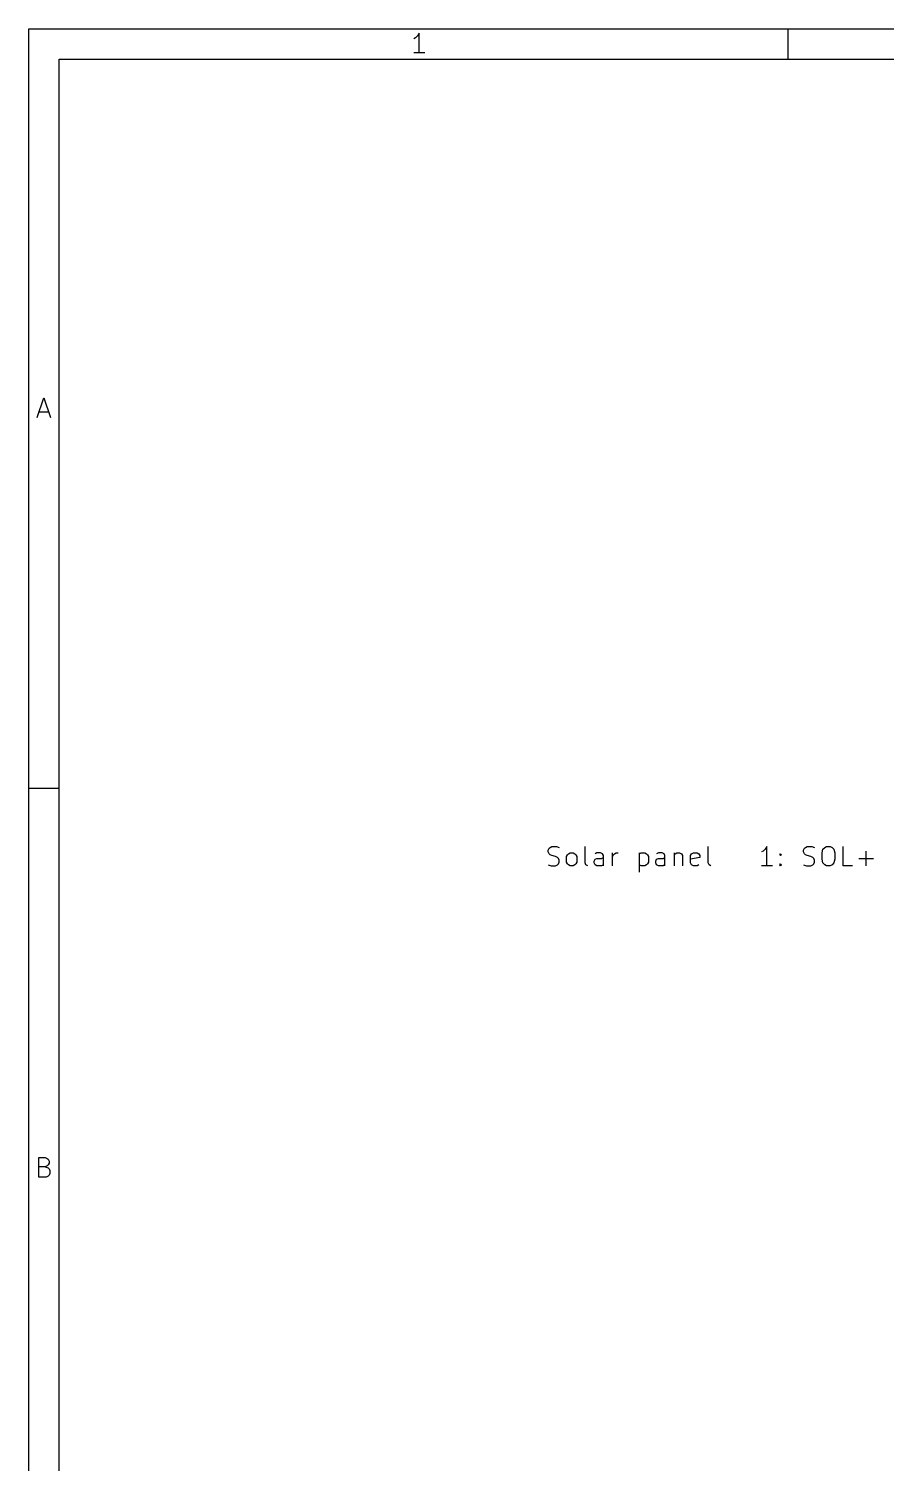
# Model space of a CAD drawing. Extents: x 0.4 to 11.3, y -7.9 to -0.4.
# Drawn here: x 0.394 to 2.617, y -4.111 to -0.394 of the extents above; entities that cross this region are included whole.
import ezdxf

# ---------------------------------------------------------------- set-up
doc = ezdxf.new("R2010")
doc.units = 0
doc.header["$MEASUREMENT"] = 0
doc.layers.add('CYAN2', color=4, linetype='CONTINUOUS')
doc.layers.add('RED2', color=1, linetype='CONTINUOUS')

msp = doc.modelspace()

# ---------------------------------------------------------------- linework, layer by layer
at = {"layer": 'CYAN2', "linetype": 'CONTINUOUS'}
for p, q in [((1.7405, -2.5223), (1.7429, -2.5176)), ((1.7405, -2.5271), (1.7405, -2.5223)), ((1.7429, -2.5319), (1.7405, -2.5271)), ((1.7429, -2.5176), (1.7452, -2.5152)), ((1.7452, -2.5152), (1.75, -2.5128)), ((1.75, -2.5128), (1.7619, -2.5128)), ((1.7619, -2.5128), (1.7691, -2.5152)), ((1.8357, -2.5557), (1.8357, -2.5128)), ((2.1548, -2.5557), (2.1548, -2.5128)), ((2.2976, -2.5247), (2.2929, -2.5271)), ((2.3024, -2.5199), (2.2976, -2.5247)), ((2.3071, -2.5128), (2.3024, -2.5199)), ((2.3071, -2.5628), (2.3071, -2.5128)), ((2.4024, -2.5223), (2.4048, -2.5176)), ((2.4024, -2.5271), (2.4024, -2.5223)), ((2.4048, -2.5319), (2.4024, -2.5271)), ((2.4048, -2.5176), (2.4071, -2.5152)), ((2.4071, -2.5152), (2.4119, -2.5128)), ((2.4119, -2.5128), (2.4238, -2.5128)), ((2.4238, -2.5128), (2.4309, -2.5152)), ((2.45, -2.5295), (2.4524, -2.5199)), ((2.4524, -2.5199), (2.4571, -2.5152)), ((2.4571, -2.5152), (2.4619, -2.5128)), ((2.4619, -2.5128), (2.4714, -2.5128)), ((2.4714, -2.5128), (2.4762, -2.5152)), ((2.4762, -2.5152), (2.4809, -2.5199)), ((2.4809, -2.5199), (2.4833, -2.5295)), ((2.5048, -2.5628), (2.5048, -2.5128)), ((2.5643, -2.5628), (2.5643, -2.5247)), ((1.7405, -2.5604), (1.7476, -2.5628)), ((1.7452, -2.5342), (1.7429, -2.5319)), ((1.75, -2.5366), (1.7452, -2.5342)), ((1.7476, -2.5628), (1.7595, -2.5628)), ((1.7595, -2.539), (1.75, -2.5366)), ((1.7643, -2.5414), (1.7595, -2.539)), ((1.7595, -2.5628), (1.7643, -2.5604)), ((1.7667, -2.5438), (1.7643, -2.5414)), ((1.7643, -2.5604), (1.7667, -2.558)), ((1.7691, -2.5485), (1.7667, -2.5438)), ((1.7667, -2.558), (1.7691, -2.5533)), ((1.7691, -2.5533), (1.7691, -2.5485)), ((1.7881, -2.539), (1.7905, -2.5342)), ((1.7881, -2.5533), (1.7881, -2.539)), ((1.7905, -2.558), (1.7881, -2.5533)), ((1.7905, -2.5342), (1.7929, -2.5319)), ((1.7929, -2.5604), (1.7905, -2.558)), ((1.7929, -2.5319), (1.7976, -2.5295)), ((1.7976, -2.5628), (1.7929, -2.5604)), ((1.7976, -2.5295), (1.8048, -2.5295)), ((1.8048, -2.5628), (1.7976, -2.5628)), ((1.8048, -2.5295), (1.8095, -2.5319)), ((1.8095, -2.5604), (1.8048, -2.5628)), ((1.8095, -2.5319), (1.8119, -2.5342)), ((1.8119, -2.558), (1.8095, -2.5604)), ((1.8119, -2.5342), (1.8143, -2.539)), ((1.8143, -2.5533), (1.8119, -2.558)), ((1.8143, -2.539), (1.8143, -2.5533)), ((1.8381, -2.5604), (1.8357, -2.5557)), ((1.8429, -2.5628), (1.8381, -2.5604)), ((1.8595, -2.5509), (1.8619, -2.5461)), ((1.8595, -2.5557), (1.8595, -2.5509)), ((1.8619, -2.5604), (1.8595, -2.5557)), ((1.8667, -2.5295), (1.8619, -2.5319)), ((1.8619, -2.5461), (1.8667, -2.5438)), ((1.8667, -2.5628), (1.8619, -2.5604)), ((1.8762, -2.5295), (1.8667, -2.5295)), ((1.8667, -2.5438), (1.8786, -2.5438)), ((1.8786, -2.5628), (1.8667, -2.5628)), ((1.881, -2.5319), (1.8762, -2.5295)), ((1.8786, -2.5438), (1.8833, -2.5414)), ((1.8833, -2.5604), (1.8786, -2.5628)), ((1.8833, -2.5366), (1.881, -2.5319)), ((1.8833, -2.5628), (1.8833, -2.5366)), ((1.9071, -2.5628), (1.9071, -2.5295)), ((1.9071, -2.539), (1.9095, -2.5342)), ((1.9095, -2.5342), (1.9119, -2.5319)), ((1.9119, -2.5319), (1.9167, -2.5295)), ((1.9167, -2.5295), (1.9214, -2.5295)), ((1.9762, -2.5295), (1.9762, -2.5795)), ((1.9762, -2.5319), (1.981, -2.5295)), ((1.981, -2.5628), (1.9762, -2.5604)), ((1.981, -2.5295), (1.9905, -2.5295)), ((1.9905, -2.5628), (1.981, -2.5628)), ((1.9905, -2.5295), (1.9952, -2.5319)), ((1.9952, -2.5604), (1.9905, -2.5628)), ((1.9952, -2.5319), (1.9976, -2.5342)), ((1.9976, -2.558), (1.9952, -2.5604)), ((1.9976, -2.5342), (2, -2.539)), ((2, -2.5533), (1.9976, -2.558)), ((2, -2.539), (2, -2.5533)), ((2.019, -2.5509), (2.0214, -2.5461)), ((2.019, -2.5557), (2.019, -2.5509)), ((2.0214, -2.5604), (2.019, -2.5557)), ((2.0262, -2.5295), (2.0214, -2.5319)), ((2.0214, -2.5461), (2.0262, -2.5438)), ((2.0262, -2.5628), (2.0214, -2.5604)), ((2.0357, -2.5295), (2.0262, -2.5295)), ((2.0262, -2.5438), (2.0381, -2.5438)), ((2.0381, -2.5628), (2.0262, -2.5628)), ((2.0405, -2.5319), (2.0357, -2.5295)), ((2.0381, -2.5438), (2.0429, -2.5414)), ((2.0429, -2.5604), (2.0381, -2.5628)), ((2.0429, -2.5366), (2.0405, -2.5319)), ((2.0429, -2.5628), (2.0429, -2.5366)), ((2.0667, -2.5295), (2.0667, -2.5628)), ((2.0667, -2.5342), (2.069, -2.5319)), ((2.069, -2.5319), (2.0738, -2.5295)), ((2.0738, -2.5295), (2.0809, -2.5295)), ((2.0809, -2.5295), (2.0857, -2.5319)), ((2.0857, -2.5319), (2.0881, -2.5366)), ((2.0881, -2.5366), (2.0881, -2.5628)), ((2.1095, -2.5366), (2.1119, -2.5319)), ((2.1095, -2.5557), (2.1095, -2.5366)), ((2.1333, -2.5414), (2.1095, -2.5461)), ((2.1119, -2.5604), (2.1095, -2.5557)), ((2.1119, -2.5319), (2.1167, -2.5295)), ((2.1167, -2.5628), (2.1119, -2.5604)), ((2.1167, -2.5295), (2.1262, -2.5295)), ((2.1262, -2.5628), (2.1167, -2.5628)), ((2.1262, -2.5295), (2.1309, -2.5319)), ((2.1309, -2.5604), (2.1262, -2.5628)), ((2.1309, -2.5319), (2.1333, -2.5366)), ((2.1333, -2.5366), (2.1333, -2.5414)), ((2.1571, -2.5604), (2.1548, -2.5557)), ((2.1619, -2.5628), (2.1571, -2.5604)), ((2.3214, -2.5628), (2.2929, -2.5628)), ((2.3405, -2.5342), (2.3428, -2.5319)), ((2.3428, -2.5366), (2.3405, -2.5342)), ((2.3405, -2.5604), (2.3428, -2.558)), ((2.3428, -2.5628), (2.3405, -2.5604)), ((2.3428, -2.5319), (2.3452, -2.5342)), ((2.3428, -2.5319), (2.3428, -2.5366)), ((2.3452, -2.5342), (2.3428, -2.5366)), ((2.3428, -2.558), (2.3452, -2.5604)), ((2.3428, -2.558), (2.3428, -2.5628)), ((2.3452, -2.5604), (2.3428, -2.5628)), ((2.4024, -2.5604), (2.4095, -2.5628)), ((2.4071, -2.5342), (2.4048, -2.5319)), ((2.4119, -2.5366), (2.4071, -2.5342)), ((2.4095, -2.5628), (2.4214, -2.5628)), ((2.4214, -2.539), (2.4119, -2.5366)), ((2.4262, -2.5414), (2.4214, -2.539)), ((2.4214, -2.5628), (2.4262, -2.5604)), ((2.4286, -2.5438), (2.4262, -2.5414)), ((2.4262, -2.5604), (2.4286, -2.558)), ((2.4309, -2.5485), (2.4286, -2.5438)), ((2.4286, -2.558), (2.4309, -2.5533)), ((2.4309, -2.5533), (2.4309, -2.5485)), ((2.45, -2.5461), (2.45, -2.5295)), ((2.4524, -2.5557), (2.45, -2.5461)), ((2.4571, -2.5604), (2.4524, -2.5557)), ((2.4619, -2.5628), (2.4571, -2.5604)), ((2.4714, -2.5628), (2.4619, -2.5628)), ((2.4762, -2.5604), (2.4714, -2.5628)), ((2.4809, -2.5557), (2.4762, -2.5604)), ((2.4833, -2.5461), (2.4809, -2.5557)), ((2.4833, -2.5295), (2.4833, -2.5461)), ((2.5286, -2.5628), (2.5048, -2.5628)), ((2.5452, -2.5438), (2.5833, -2.5438))]:
    msp.add_line(p, q, dxfattribs=at)
at = {"layer": 'RED2', "linetype": 'CONTINUOUS'}
for p, q in [((0.3937, -0.3937), (11.2993, -0.3937)), ((0.3937, -7.8743), (0.3937, -0.3937)), ((1.4062, -0.4053), (1.4013, -0.4126)), ((1.4062, -0.4564), (1.4062, -0.4053)), ((2.3622, -0.4724), (2.3622, -0.3937)), ((1.3965, -0.4174), (1.3916, -0.4199)), ((1.4013, -0.4126), (1.3965, -0.4174)), ((0.4724, -0.4724), (11.2206, -0.4724)), ((0.4724, -7.7956), (0.4724, -0.4724)), ((1.4208, -0.4564), (1.3916, -0.4564)), ((0.416, -1.4013), (0.4331, -1.3501)), ((0.4331, -1.3501), (0.4501, -1.4013)), ((0.4209, -1.3867), (0.4453, -1.3867)), ((0.3937, -2.3622), (0.4724, -2.3622)), ((0.4197, -3.3698), (0.4197, -3.3186)), ((0.4197, -3.3186), (0.4367, -3.3186)), ((0.4367, -3.343), (0.4197, -3.343)), ((0.4367, -3.3186), (0.4416, -3.3211)), ((0.4416, -3.3406), (0.4367, -3.343)), ((0.4367, -3.343), (0.444, -3.3455)), ((0.4416, -3.3211), (0.444, -3.3235)), ((0.444, -3.3381), (0.4416, -3.3406)), ((0.444, -3.3235), (0.4465, -3.3284)), ((0.4465, -3.3333), (0.444, -3.3381)), ((0.444, -3.3455), (0.4465, -3.3479)), ((0.4465, -3.3284), (0.4465, -3.3333)), ((0.4392, -3.3698), (0.4197, -3.3698)), ((0.444, -3.3674), (0.4392, -3.3698)), ((0.4465, -3.365), (0.444, -3.3674)), ((0.4465, -3.3479), (0.4489, -3.3528)), ((0.4489, -3.3601), (0.4465, -3.365)), ((0.4489, -3.3528), (0.4489, -3.3601))]:
    msp.add_line(p, q, dxfattribs=at)

doc.saveas('drawing.dxf')
